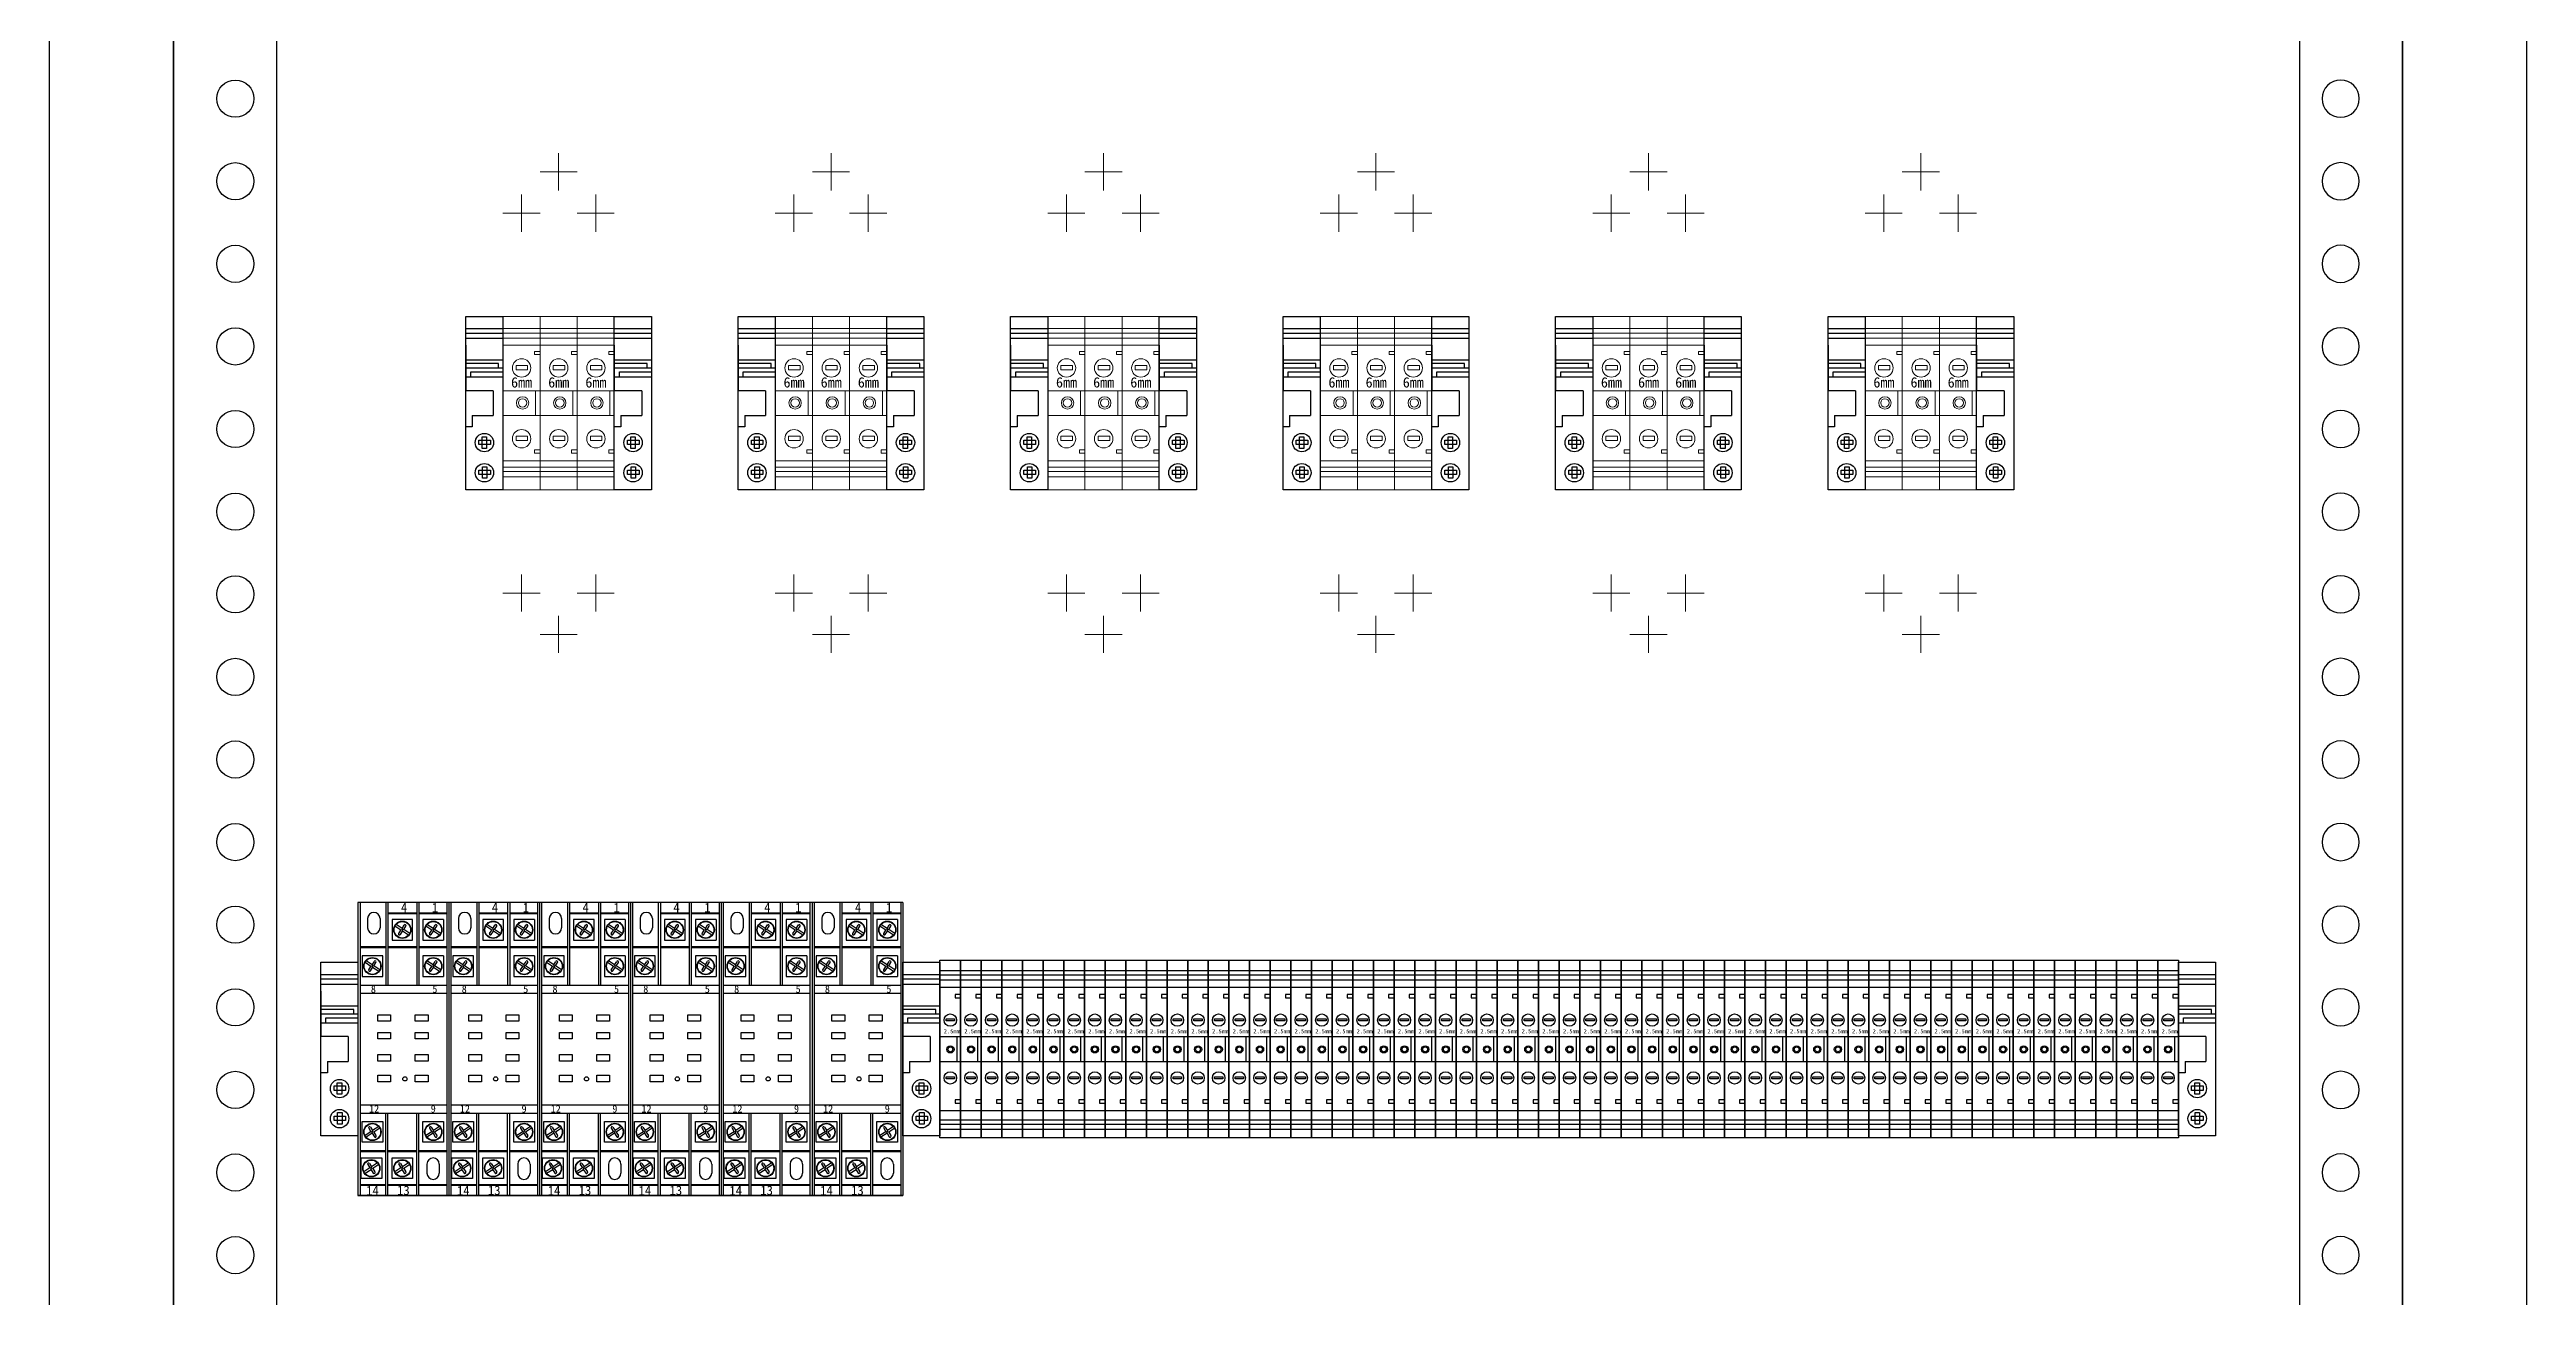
# Model space of a CAD drawing. Extents: x 1492244 to 1492844, y 431547 to 432947.
# Drawn here: x 1492244 to 1492844, y 431852 to 432153 of the extents above; entities that cross this region are included whole.
import ezdxf

# ---------------------------------------------------------------- set-up
doc = ezdxf.new("R2010")
doc.units = 0
doc.header["$MEASUREMENT"] = 0
for name, color, linetype in [('LY-JS-BJ', 7, 'Continuous'), ('LY-JS-YQJ', 7, 'Continuous'), ('布置图', 20, 'Continuous')]:
    doc.layers.add(name, color=color, linetype=linetype)
doc.layers.add('LY-二次控制图', color=7, linetype='Continuous', lineweight=18)

# ---------------------------------------------------------------- blocks, each defined once
blk = doc.blocks.new('端子堵头')
at = {"layer": 'LY-JS-YQJ'}
for p, q in [((0, 39.03), (9, 39.03)), ((0, 37.96), (9, 37.96)), ((0, 36.73), (9, 36.73)), ((0, 35), (0, 24)), ((0, 31.48), (9, 31.48)), ((7.97, 30.59), (0, 30.59)), ((7.97, 29.53), (7.97, 30.59)), ((9, 35), (9, 24)), ((9, 34.58), (9, 33.47)), ((0, 29.53), (9, 29.53)), ((0, 27.32), (9, 27.32)), ((1.25, 27.32), (1.25, 28.56)), ((1.25, 28.56), (9, 28.56)), ((6.66, 24), (0, 24)), ((6.66, 24), (6.66, 18)), ((1.59, 15.27), (0, 15.27)), ((1.59, 18), (1.59, 15.27)), ((1.59, 18), (6.66, 18))]:
    blk.add_line(p, q, dxfattribs=at)
for points in [[(0, 42), (9, 42), (9, 0), (0, 0)], [(3.2, 12.05), (6.01, 12.05), (6.01, 10.99), (3.2, 10.99)], [(5.06, 12.84), (5.06, 10.03), (3.99, 10.03), (3.99, 12.84)], [(3.2, 4.76), (6.01, 4.76), (6.01, 3.69), (3.2, 3.69)], [(5.13, 5.6), (5.13, 2.79), (4.06, 2.79), (4.06, 5.6)]]:
    blk.add_lwpolyline(points, close=True, dxfattribs=at)
for centre in [(4.54, 11.43), (4.54, 4.14)]:
    blk.add_circle(centre, 2.23, dxfattribs=at)
blk = doc.blocks.new('UK-6')
for p, q in [((0, 39.03), (9, 39.03)), ((0, 37.96), (9, 37.96)), ((0, 36.73), (9, 36.73)), ((9, 39.03), (18, 39.03)), ((9, 37.96), (18, 37.96)), ((9, 36.73), (18, 36.73)), ((18, 39.03), (27, 39.03)), ((18, 37.96), (27, 37.96)), ((18, 36.73), (27, 36.73)), ((0, 35), (0, 24)), ((9, 33.52), (7.66, 33.52)), ((7.66, 33.52), (7.66, 32.74)), ((7.66, 32.74), (9, 32.74)), ((9, 35), (9, 24)), ((9, 32.74), (9, 31.63)), ((18, 33.52), (16.66, 33.52)), ((16.66, 33.52), (16.66, 32.74)), ((16.66, 32.74), (18, 32.74)), ((18, 35), (18, 24)), ((18, 32.74), (18, 31.63)), ((27, 33.52), (25.66, 33.52)), ((25.66, 33.52), (25.66, 32.74)), ((25.66, 32.74), (27, 32.74)), ((27, 32.74), (27, 31.63)), ((7.94, 24), (7.94, 18)), ((16.94, 24), (16.94, 18)), ((25.94, 24), (25.94, 18)), ((9, 9.67), (7.66, 9.67)), ((7.66, 9.67), (7.66, 8.89)), ((7.66, 8.89), (9, 8.89)), ((18, 9.67), (16.66, 9.67)), ((16.66, 9.67), (16.66, 8.89)), ((16.66, 8.89), (18, 8.89)), ((27, 9.67), (25.66, 9.67)), ((25.66, 9.67), (25.66, 8.89)), ((25.66, 8.89), (27, 8.89)), ((0, 5.47), (9, 5.47)), ((0, 4.4), (9, 4.4)), ((0, 3.16), (9, 3.16)), ((9, 5.47), (18, 5.47)), ((9, 4.4), (18, 4.4)), ((9, 3.16), (18, 3.16)), ((18, 5.47), (27, 5.47)), ((18, 4.4), (27, 4.4)), ((18, 3.16), (27, 3.16))]:
    blk.add_line(p, q)
for points in [[(0, 42), (9, 42), (9, 0), (0, 0)], [(9, 42), (18, 42), (18, 0), (9, 0)], [(18, 42), (27, 42), (27, 0), (18, 0)], [(0, 35), (9, 35), (9, 7), (0, 7)], [(3.2, 30.12), (6.01, 30.12), (6.01, 29.05), (3.2, 29.05)], [(9, 35), (18, 35), (18, 7), (9, 7)], [(12.2, 30.12), (15.01, 30.12), (15.01, 29.05), (12.2, 29.05)], [(18, 35), (27, 35), (27, 7), (18, 7)], [(21.2, 30.12), (24.01, 30.12), (24.01, 29.05), (21.2, 29.05)], [(0, 24), (9, 24), (9, 18), (0, 18)], [(9, 24), (18, 24), (18, 18), (9, 18)], [(18, 24), (27, 24), (27, 18), (18, 18)], [(3.2, 12.98), (6.01, 12.98), (6.01, 11.92), (3.2, 11.92)], [(12.2, 12.98), (15.01, 12.98), (15.01, 11.92), (12.2, 11.92)], [(21.2, 12.98), (24.01, 12.98), (24.01, 11.92), (21.2, 11.92)]]:
    blk.add_lwpolyline(points, close=True)
for centre, radius in [((4.54, 29.5), 2.23), ((13.54, 29.5), 2.23), ((22.54, 29.5), 2.23), ((4.79, 21.03), 1.5), ((4.79, 21.03), 1.03), ((13.79, 21.03), 1.5), ((13.79, 21.03), 1.03), ((22.79, 21.03), 1.5), ((22.79, 21.03), 1.03), ((4.54, 12.36), 2.23), ((13.54, 12.36), 2.23), ((22.54, 12.36), 2.23)]:
    blk.add_circle(centre, radius)
at = {"char_height": 2.5, "width": 1.4548, "attachment_point": 1}
for insert in [(1.99, 27.27), (10.99, 27.27), (19.99, 27.27)]:
    blk.add_mtext('6mm', dxfattribs=dict(at, insert=insert))
blk = doc.blocks.new('UK-6 3组')
at = {"color": 1}
for p, q in [((13.5, 81.5), (13.5, 72.5)), ((9, 77), (18, 77)), ((0, 67), (9, 67)), ((4.5, 71.5), (4.5, 62.5)), ((18, 67), (27, 67)), ((22.5, 71.5), (22.5, 62.5)), ((4.5, -29.5), (4.5, -20.5)), ((22.5, -29.5), (22.5, -20.5)), ((0, -25), (9, -25)), ((18, -25), (27, -25)), ((9, -35), (18, -35)), ((13.5, -39.5), (13.5, -30.5))]:
    blk.add_line(p, q, dxfattribs=at)
at = {"layer": 'LY-二次控制图', "linetype": 'Continuous'}
blk.add_blockref('UK-6', (0, 0), dxfattribs=at)
blk = doc.blocks.new('A$C59b86ff9')
at = {"layer": 'LY-二次控制图', "lineweight": -3}
for name, p in [('UK-6 3组', (-13.5, -122)), ('端子堵头', (-22.5, -122)), ('端子堵头', (13.5, -122))]:
    blk.add_blockref(name, p, dxfattribs=at)
blk = doc.blocks.new('UK-2.5 5组')
at = {"layer": 'LY-JS-YQJ'}
for p, q in [((0, 19.03), (5, 19.03)), ((5, 19.03), (10, 19.03)), ((10, 19.03), (15, 19.03)), ((15, 19.03), (20, 19.03)), ((0, 17.96), (5, 17.96)), ((0, 16.73), (5, 16.73)), ((5, 13.21), (3.66, 13.21)), ((3.66, 13.21), (3.66, 12.43)), ((3.66, 12.43), (5, 12.43)), ((5, 17.96), (10, 17.96)), ((5, 16.73), (10, 16.73)), ((5, 12.43), (5, 11.32)), ((10, 13.21), (8.66, 13.21)), ((8.66, 13.21), (8.66, 12.43)), ((8.66, 12.43), (10, 12.43)), ((10, 17.96), (15, 17.96)), ((10, 16.73), (15, 16.73)), ((10, 12.43), (10, 11.32)), ((15, 13.21), (13.66, 13.21)), ((13.66, 13.21), (13.66, 12.43)), ((13.66, 12.43), (15, 12.43)), ((15, 17.96), (20, 17.96)), ((15, 16.73), (20, 16.73)), ((15, 12.43), (15, 11.32)), ((20, 13.21), (18.66, 13.21)), ((18.66, 13.21), (18.66, 12.43)), ((18.66, 12.43), (20, 12.43)), ((0, 3), (5, 3)), ((4.07, 3), (4.07, -3)), ((5, 3), (10, 3)), ((9.07, 3), (9.07, -3)), ((10, 3), (15, 3)), ((14.07, 3), (14.07, -3)), ((15, 3), (20, 3)), ((19.07, 3), (19.07, -3)), ((0, -3), (5, -3)), ((5, -3), (10, -3)), ((10, -3), (15, -3)), ((15, -3), (20, -3)), ((0, -17.12), (5, -17.12)), ((5, -12.33), (3.66, -12.33)), ((3.66, -12.33), (3.66, -13.11)), ((3.66, -13.11), (5, -13.11)), ((5, -17.12), (10, -17.12)), ((10, -12.33), (8.66, -12.33)), ((8.66, -12.33), (8.66, -13.11)), ((8.66, -13.11), (10, -13.11)), ((10, -17.12), (15, -17.12)), ((15, -12.33), (13.66, -12.33)), ((13.66, -12.33), (13.66, -13.11)), ((13.66, -13.11), (15, -13.11)), ((15, -17.12), (20, -17.12)), ((20, -12.33), (18.66, -12.33)), ((18.66, -12.33), (18.66, -13.11)), ((18.66, -13.11), (20, -13.11)), ((0, -18.19), (5, -18.19)), ((0, -19.42), (5, -19.42)), ((5, -18.19), (10, -18.19)), ((5, -19.42), (10, -19.42)), ((10, -18.19), (15, -18.19)), ((10, -19.42), (15, -19.42)), ((15, -18.19), (20, -18.19)), ((15, -19.42), (20, -19.42))]:
    blk.add_line(p, q, dxfattribs=at)
at = {"layer": 'LY-JS-YQJ', "color": 6}
for p, q in [((20, 19.03), (25, 19.03)), ((20, 17.96), (25, 17.96)), ((20, 16.73), (25, 16.73)), ((20, 12.43), (20, 11.32)), ((25, 13.21), (23.66, 13.21)), ((23.66, 13.21), (23.66, 12.43)), ((23.66, 12.43), (25, 12.43)), ((25, 12.43), (25, 11.32)), ((20, 3), (25, 3)), ((24.07, 3), (24.07, -3)), ((20, -3), (25, -3)), ((20, -17.12), (25, -17.12)), ((25, -12.33), (23.66, -12.33)), ((23.66, -12.33), (23.66, -13.11)), ((23.66, -13.11), (25, -13.11)), ((20, -18.19), (25, -18.19)), ((20, -19.42), (25, -19.42))]:
    blk.add_line(p, q, dxfattribs=at)
at = {"layer": 'LY-JS-YQJ'}
for points in [[(0, 21.5), (5, 21.5), (5, -21.5), (0, -21.5)], [(5, 21.5), (10, 21.5), (10, -21.5), (5, -21.5)], [(10, 21.5), (15, 21.5), (15, -21.5), (10, -21.5)], [(15, 21.5), (20, 21.5), (20, -21.5), (15, -21.5)], [(0, 15), (5, 15), (5, -15), (0, -15)], [(5, 15), (10, 15), (10, -15), (5, -15)], [(10, 15), (15, 15), (15, -15), (10, -15)], [(15, 15), (20, 15), (20, -15), (15, -15)], [(1.47, 7.3), (3.53, 7.3), (3.53, 6.79), (1.47, 6.79)], [(6.47, 7.3), (8.53, 7.3), (8.53, 6.79), (6.47, 6.79)], [(11.47, 7.3), (13.53, 7.3), (13.53, 6.79), (11.47, 6.79)], [(16.47, 7.3), (18.53, 7.3), (18.53, 6.79), (16.47, 6.79)], [(1.47, -6.71), (3.53, -6.71), (3.53, -7.23), (1.47, -7.23)], [(6.47, -6.71), (8.53, -6.71), (8.53, -7.23), (6.47, -7.23)], [(11.47, -6.71), (13.53, -6.71), (13.53, -7.23), (11.47, -7.23)], [(16.47, -6.71), (18.53, -6.71), (18.53, -7.23), (16.47, -7.23)]]:
    blk.add_lwpolyline(points, close=True, dxfattribs=at)
at = {"layer": 'LY-JS-YQJ', "color": 6}
for points in [[(20, 21.5), (25, 21.5), (25, -21.5), (20, -21.5)], [(20, 15), (25, 15), (25, -15), (20, -15)], [(21.47, 7.3), (23.53, 7.3), (23.53, 6.79), (21.47, 6.79)], [(21.47, -6.71), (23.53, -6.71), (23.53, -7.23), (21.47, -7.23)]]:
    blk.add_lwpolyline(points, close=True, dxfattribs=at)
at = {"layer": 'LY-JS-YQJ'}
for centre, radius in [((2.5, 7), 1.5), ((7.5, 7), 1.5), ((12.5, 7), 1.5), ((17.5, 7), 1.5), ((2.52, -0.08), 0.879), ((2.52, -0.08), 0.879), ((2.52, -0.08), 0.59), ((7.52, -0.08), 0.879), ((7.52, -0.08), 0.879), ((7.52, -0.08), 0.59), ((12.52, -0.08), 0.879), ((12.52, -0.08), 0.879), ((12.52, -0.08), 0.59), ((17.52, -0.08), 0.879), ((17.52, -0.08), 0.879), ((17.52, -0.08), 0.59), ((2.5, -7), 1.5), ((7.5, -7), 1.5), ((12.5, -7), 1.5), ((17.5, -7), 1.5)]:
    blk.add_circle(centre, radius, dxfattribs=at)
at = {"layer": 'LY-JS-YQJ', "color": 6}
for centre, radius in [((22.5, 7), 1.5), ((22.52, -0.08), 0.879), ((22.52, -0.08), 0.879), ((22.52, -0.08), 0.59), ((22.5, -7), 1.5)]:
    blk.add_circle(centre, radius, dxfattribs=at)
at = {"layer": 'LY-JS-YQJ', "char_height": 1, "width": 2.5692, "attachment_point": 1}
for insert in [(0.91, 4.81), (5.91, 4.81), (10.91, 4.81), (15.91, 4.81)]:
    blk.add_mtext('2.5mm', dxfattribs=dict(at, insert=insert))
at = {"layer": 'LY-JS-YQJ', "color": 6, "insert": (20.91, 4.81), "char_height": 1, "width": 2.5692, "attachment_point": 1}
blk.add_mtext('2.5mm', dxfattribs=at)
blk = doc.blocks.new('HH52P')
at = {"layer": 'LY-JS-YQJ'}
for p, q in [((0, 71), (0, 0)), ((22, 71), (0, 71)), ((0, 71), (0, 68.5)), ((0.5, 71), (0.5, 0)), ((2.34, 67.09), (2.34, 64.88)), ((5.34, 67.09), (5.34, 64.88)), ((6.75, 71), (6.75, 51)), ((7.25, 71), (7.25, 51)), ((7.25, 68.5), (14.25, 68.5)), ((7.25, 68.3), (14.25, 68.3)), ((8.24, 66.87), (8.24, 61.87)), ((13.24, 66.87), (8.24, 66.87)), ((13.24, 61.87), (13.24, 66.87)), ((14.25, 71), (14.25, 51)), ((14.75, 71), (14.75, 51)), ((14.75, 68.5), (21.5, 68.5)), ((14.75, 68.3), (21.5, 68.3)), ((20.74, 66.87), (15.74, 66.87)), ((15.74, 66.87), (15.74, 61.87)), ((20.74, 66.87), (20.74, 61.87)), ((21.5, 71), (21.5, 0)), ((22, 71), (22, 0)), ((0.5, 60.3), (6.75, 60.3)), ((0.5, 60.1), (6.75, 60.1)), ((7.25, 60.3), (14.25, 60.3)), ((7.25, 60.1), (14.25, 60.1)), ((8.24, 61.87), (13.24, 61.87)), ((10.4, 64.3), (8.95, 65.27)), ((10.67, 64.71), (9.21, 65.67)), ((9.86, 63.48), (10.4, 64.3)), ((10.26, 63.22), (10.8, 64.04)), ((11.07, 64.44), (10.4, 64.3)), ((10.67, 64.71), (11.21, 65.53)), ((10.67, 64.71), (10.8, 64.04)), ((12.26, 63.08), (10.8, 64.04)), ((11.07, 64.44), (11.61, 65.26)), ((12.53, 63.48), (11.07, 64.44)), ((14.75, 60.3), (21.5, 60.3)), ((14.75, 60.1), (21.5, 60.1)), ((15.74, 61.87), (20.74, 61.87)), ((17.9, 64.3), (16.45, 65.27)), ((18.17, 64.71), (16.71, 65.67)), ((17.36, 63.48), (17.9, 64.3)), ((17.76, 63.22), (18.3, 64.04)), ((18.57, 64.44), (17.9, 64.3)), ((18.17, 64.71), (18.71, 65.53)), ((18.17, 64.71), (18.3, 64.04)), ((19.76, 63.08), (18.3, 64.04)), ((18.57, 64.44), (19.11, 65.26)), ((20.03, 63.48), (18.57, 64.44)), ((0.99, 58.07), (0.99, 53.07)), ((5.99, 58.07), (0.99, 58.07)), ((3.15, 55.51), (1.7, 56.47)), ((3.42, 55.91), (1.96, 56.87)), ((2.61, 54.68), (3.15, 55.51)), ((3.01, 54.42), (3.55, 55.24)), ((3.82, 55.64), (3.15, 55.51)), ((3.42, 55.91), (3.96, 56.73)), ((3.42, 55.91), (3.55, 55.24)), ((5.01, 54.28), (3.55, 55.24)), ((3.82, 55.64), (4.36, 56.46)), ((5.28, 54.68), (3.82, 55.64)), ((5.99, 53.07), (5.99, 58.07)), ((15.74, 58.07), (15.74, 53.07)), ((20.74, 58.07), (15.74, 58.07)), ((17.9, 55.51), (16.45, 56.47)), ((18.17, 55.91), (16.71, 56.87)), ((17.36, 54.68), (17.9, 55.51)), ((17.76, 54.42), (18.3, 55.24)), ((18.57, 55.64), (17.9, 55.51)), ((18.17, 55.91), (18.71, 56.73)), ((18.17, 55.91), (18.3, 55.24)), ((19.76, 54.28), (18.3, 55.24)), ((18.57, 55.64), (19.11, 56.46)), ((20.03, 54.68), (18.57, 55.64)), ((20.74, 58.07), (20.74, 53.07)), ((0.5, 51), (21.5, 51)), ((0.5, 49), (21.5, 49)), ((0.99, 53.07), (5.99, 53.07)), ((15.74, 53.07), (20.74, 53.07)), ((0.5, 22), (21.5, 22)), ((0.5, 20), (21.5, 20)), ((6.75, 0), (6.75, 20)), ((7.25, 0), (7.25, 20)), ((14.25, 0), (14.25, 20)), ((14.75, 0), (14.75, 20)), ((0.99, 17.93), (5.99, 17.93)), ((0.99, 12.93), (0.99, 17.93)), ((5.99, 12.93), (0.99, 12.93)), ((3.15, 15.49), (1.7, 14.53)), ((3.42, 15.09), (1.96, 14.13)), ((2.61, 16.32), (3.15, 15.49)), ((3.01, 16.58), (3.55, 15.76)), ((3.82, 15.36), (3.15, 15.49)), ((3.42, 15.09), (3.55, 15.76)), ((3.42, 15.09), (3.96, 14.27)), ((5.01, 16.72), (3.55, 15.76)), ((5.28, 16.32), (3.82, 15.36)), ((3.82, 15.36), (4.36, 14.54)), ((5.99, 17.93), (5.99, 12.93)), ((15.74, 17.93), (20.74, 17.93)), ((15.74, 12.93), (15.74, 17.93)), ((20.74, 12.93), (15.74, 12.93)), ((17.9, 15.49), (16.45, 14.53)), ((18.17, 15.09), (16.71, 14.13)), ((17.36, 16.32), (17.9, 15.49)), ((17.76, 16.58), (18.3, 15.76)), ((18.57, 15.36), (17.9, 15.49)), ((18.17, 15.09), (18.3, 15.76)), ((18.17, 15.09), (18.71, 14.27)), ((19.76, 16.72), (18.3, 15.76)), ((20.03, 16.32), (18.57, 15.36)), ((18.57, 15.36), (19.11, 14.54)), ((20.74, 17.93), (20.74, 12.93)), ((0.5, 10.9), (6.75, 10.9)), ((0.5, 10.7), (6.75, 10.7)), ((0.74, 9.13), (5.74, 9.13)), ((0.74, 4.13), (0.74, 9.13)), ((2.9, 6.7), (1.45, 5.73)), ((3.17, 6.29), (1.71, 5.33)), ((2.36, 7.52), (2.9, 6.7)), ((2.76, 7.78), (3.3, 6.96)), ((3.57, 6.56), (2.9, 6.7)), ((3.17, 6.29), (3.3, 6.96)), ((3.17, 6.29), (3.71, 5.47)), ((4.76, 7.92), (3.3, 6.96)), ((5.03, 7.52), (3.57, 6.56)), ((3.57, 6.56), (4.11, 5.74)), ((5.74, 9.13), (5.74, 4.13)), ((7.25, 10.9), (14.25, 10.9)), ((7.25, 10.7), (14.25, 10.7)), ((8.24, 4.13), (8.24, 9.13)), ((8.24, 9.13), (13.24, 9.13)), ((10.4, 6.7), (8.95, 5.73)), ((10.67, 6.29), (9.21, 5.33)), ((9.86, 7.52), (10.4, 6.7)), ((10.26, 7.78), (10.8, 6.96)), ((11.07, 6.56), (10.4, 6.7)), ((10.67, 6.29), (10.8, 6.96)), ((10.67, 6.29), (11.21, 5.47)), ((12.26, 7.92), (10.8, 6.96)), ((12.53, 7.52), (11.07, 6.56)), ((11.07, 6.56), (11.61, 5.74)), ((13.24, 9.13), (13.24, 4.13)), ((14.75, 10.9), (21.5, 10.9)), ((14.75, 10.7), (21.5, 10.7)), ((16.7, 7.65), (16.7, 5.44)), ((19.7, 7.65), (19.7, 5.44)), ((0, 0), (22, 0)), ((22, 0), (0, 0)), ((0.5, 2.7), (6.75, 2.7)), ((0.5, 2.5), (6.75, 2.5)), ((5.74, 4.13), (0.74, 4.13)), ((7.25, 2.7), (14.25, 2.7)), ((7.25, 2.5), (14.25, 2.5)), ((13.24, 4.13), (8.24, 4.13)), ((14.75, 2.7), (21.5, 2.7)), ((14.75, 2.5), (21.5, 2.5))]:
    blk.add_line(p, q, dxfattribs=at)
for points in [[(4.81, 43.81), (7.91, 43.81), (7.91, 42.22), (4.81, 42.22)], [(13.87, 43.81), (16.97, 43.81), (16.97, 42.22), (13.87, 42.22)], [(4.81, 39.53), (7.91, 39.53), (7.91, 37.95), (4.81, 37.95)], [(13.87, 39.53), (16.97, 39.53), (16.97, 37.95), (13.87, 37.95)], [(4.81, 34.15), (7.91, 34.15), (7.91, 32.57), (4.81, 32.57)], [(13.87, 34.15), (16.97, 34.15), (16.97, 32.57), (13.87, 32.57)], [(4.81, 29.16), (7.91, 29.16), (7.91, 27.58), (4.81, 27.58)], [(13.87, 29.16), (16.97, 29.16), (16.97, 27.58), (13.87, 27.58)]]:
    blk.add_lwpolyline(points, close=True, dxfattribs=at)
for centre, radius in [((10.74, 64.37), 2.09), ((10.74, 64.37), 2), ((18.24, 64.37), 2.09), ((18.24, 64.37), 2), ((3.49, 55.57), 2.09), ((3.49, 55.57), 2), ((18.24, 55.57), 2.09), ((18.24, 55.57), 2), ((11.36, 28.27), 0.5), ((3.49, 15.43), 2.09), ((3.49, 15.43), 2), ((18.24, 15.43), 2.09), ((18.24, 15.43), 2), ((3.24, 6.63), 2.09), ((3.24, 6.63), 2), ((10.74, 6.63), 2.09), ((10.74, 6.63), 2)]:
    blk.add_circle(centre, radius, dxfattribs=at)
for centre, radius, start, end in [((3.84, 67.09), 1.5, 0, 180), ((3.84, 64.88), 1.5, 180, 0), ((10.06, 63.35), 0.24, 146.59494, 326.59494), ((11.41, 65.39), 0.24, 326.59494, 146.59494), ((17.56, 63.35), 0.24, 146.59494, 326.59494), ((18.91, 65.39), 0.24, 326.59494, 146.59494), ((2.81, 54.55), 0.24, 146.59494, 326.59494), ((4.16, 56.6), 0.24, 326.59494, 146.59494), ((17.56, 54.55), 0.24, 146.59494, 326.59494), ((18.91, 56.6), 0.24, 326.59494, 146.59494), ((2.81, 16.45), 0.24, 33.40506, 213.40506), ((4.16, 14.4), 0.24, 213.40506, 33.40506), ((17.56, 16.45), 0.24, 33.40506, 213.40506), ((18.91, 14.4), 0.24, 213.40506, 33.40506), ((2.56, 7.65), 0.24, 33.40506, 213.40506), ((10.06, 7.65), 0.24, 33.40506, 213.40506), ((18.2, 7.65), 1.5, 0, 180), ((3.91, 5.61), 0.24, 213.40506, 33.40506), ((11.41, 5.61), 0.24, 213.40506, 33.40506), ((18.2, 5.44), 1.5, 180, 0)]:
    blk.add_arc(centre, radius, start, end, dxfattribs=at)
for s, insert, char_height, width, attachment_point in [('{\\fSimSun|b0|i0|c134|p2;4}', (10.4, 70.88), 2.25, 1.0919, 1), ('{\\fSimSun|b0|i0|c134|p2;1}', (17.9, 70.88), 2.25, 1.0919, 1), ('{\\fSimSun|b0|i0|c134|p2;8}', (3.12, 50.91), 1.8, 0.8735, 1), ('{\\fSimSun|b0|i0|c134|p2;5}', (18.02, 50.91), 1.8, 0.8735, 1), ('{\\fSimSun|b0|i0|c134|p2;12}', (2.68, 21.91), 1.8, 0.8735, 1), ('{\\fSimSun|b0|i0|c134|p2;9}', (17.62, 21.91), 1.8, 0.8735, 1), ('{\\fSimSun|b0|i0|c134|p2;14}', (1.97, 0.12), 2.25, 1.0919, 7), ('{\\fSimSun|b0|i0|c134|p2;13}', (9.47, 0.12), 2.25, 1.0919, 7)]:
    blk.add_mtext(s, dxfattribs=dict(at, insert=insert, char_height=char_height, width=width, attachment_point=attachment_point))
blk = doc.blocks.new('*U17')
at = {"layer": 'LY-JS-BJ', "color": 6}
blk.add_circle((0, 0), 4.5, dxfattribs=at)
blk = doc.blocks.new('*U18')
at = {"layer": 'LY-JS-BJ', "color": 0, "linetype": 'ByBlock', "lineweight": -2, "transparency": 16777216}
for p in [(0, -680), (0, -700), (0, -720), (0, -740), (0, -760), (0, -780), (0, -800), (0, -820), (0, -840), (0, -860), (0, -880), (0, -900), (0, -920), (0, -940), (0, -960)]:
    blk.add_blockref('*U17', p, dxfattribs=at)
blk = doc.blocks.new('*U22')
at = {"layer": 'LY-JS-BJ', "color": 6}
blk.add_circle((0, 0), 4.5, dxfattribs=at)
blk = doc.blocks.new('*U23')
at = {"layer": 'LY-JS-BJ', "color": 0, "linetype": 'ByBlock', "lineweight": -2, "transparency": 16777216}
for p in [(0, -680), (0, -700), (0, -720), (0, -740), (0, -760), (0, -780), (0, -800), (0, -820), (0, -840), (0, -860), (0, -880), (0, -900), (0, -920), (0, -940), (0, -960)]:
    blk.add_blockref('*U22', p, dxfattribs=at)

msp = doc.modelspace()

# ---------------------------------------------------------------- linework, layer by layer
at = {"layer": 'LY-JS-BJ', "color": 6, "ltscale": 50}
for points in [[(1492273.95, 432891.59), (1492273.95, 431546.59)], [(1492813.95, 432891.59), (1492813.95, 431546.59)]]:
    msp.add_lwpolyline(points, dxfattribs=at)
at = {"layer": 'LY-JS-BJ', "color": 6, "lineweight": -3}
for points in [[(1492298.95, 432831.59), (1492298.95, 431631.59), (1492273.95, 431631.59), (1492273.95, 432831.59)], [(1492788.95, 432831.59), (1492788.95, 431631.59), (1492813.95, 431631.59), (1492813.95, 432831.59)]]:
    msp.add_lwpolyline(points, close=True, dxfattribs=at)
at = {"layer": '布置图', "ltscale": 50}
msp.add_lwpolyline([(1492243.95, 432946.59), (1492843.95, 432946.59), (1492843.95, 431546.59), (1492243.95, 431546.59)], close=True, dxfattribs=at)

# ---------------------------------------------------------------- block references
at = {"color": 6}
msp.add_blockref('A$C59b86ff9', (1492433.26, 432168.88), dxfattribs=at)
at = {"layer": 'LY-JS-BJ', "color": 6, "lineweight": -3}
msp.add_blockref('*U23', (1492288.95, 432821.59), dxfattribs=at)
at = {"layer": 'LY-JS-BJ', "color": 6, "lineweight": -3, "xscale": -1}
msp.add_blockref('*U18', (1492798.95, 432821.59), dxfattribs=at)
at = {"layer": 'LY-二次控制图', "color": 6, "lineweight": -3}
for name, p in [('UK-6 3组', (1492353.76, 432046.88)), ('UK-6 3组', (1492485.76, 432046.88)), ('UK-6 3组', (1492551.76, 432046.88)), ('UK-6 3组', (1492617.76, 432046.88)), ('UK-6 3组', (1492683.76, 432046.88)), ('端子堵头', (1492344.76, 432046.88)), ('端子堵头', (1492380.76, 432046.88)), ('端子堵头', (1492476.76, 432046.88)), ('端子堵头', (1492512.76, 432046.88)), ('端子堵头', (1492542.76, 432046.88)), ('端子堵头', (1492578.76, 432046.88)), ('端子堵头', (1492608.76, 432046.88)), ('端子堵头', (1492644.76, 432046.88)), ('端子堵头', (1492674.76, 432046.88)), ('端子堵头', (1492710.76, 432046.88)), ('HH52P', (1492318.67, 431875.99)), ('HH52P', (1492340.67, 431875.99)), ('HH52P', (1492362.66, 431875.99)), ('HH52P', (1492384.66, 431875.99)), ('HH52P', (1492406.66, 431875.99)), ('HH52P', (1492428.65, 431875.99)), ('端子堵头', (1492309.67, 431890.49)), ('端子堵头', (1492450.65, 431890.49)), ('UK-2.5 5组', (1492459.65, 431911.49)), ('UK-2.5 5组', (1492484.65, 431911.49)), ('UK-2.5 5组', (1492509.65, 431911.49)), ('UK-2.5 5组', (1492534.65, 431911.49)), ('UK-2.5 5组', (1492559.65, 431911.49)), ('UK-2.5 5组', (1492584.65, 431911.49)), ('UK-2.5 5组', (1492609.65, 431911.49)), ('UK-2.5 5组', (1492634.65, 431911.49)), ('UK-2.5 5组', (1492659.65, 431911.49)), ('UK-2.5 5组', (1492684.65, 431911.49)), ('UK-2.5 5组', (1492709.65, 431911.49)), ('UK-2.5 5组', (1492734.65, 431911.49)), ('端子堵头', (1492759.65, 431890.49))]:
    msp.add_blockref(name, p, dxfattribs=at)

doc.saveas('drawing.dxf')
